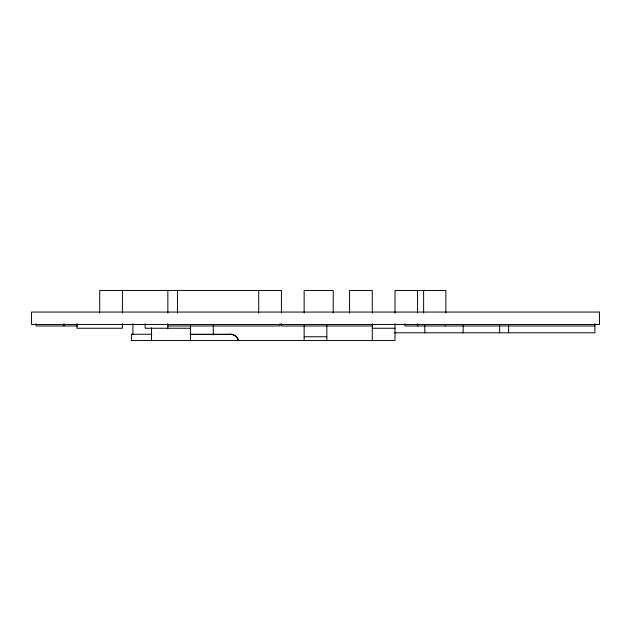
<?xml version="1.0" encoding="UTF-8"?>
<svg xmlns="http://www.w3.org/2000/svg" width="631" height="631" viewBox="0 0 631 631"><rect width="100%" height="100%" fill="white"/><g stroke="black" fill="none" stroke-linecap="round" stroke-linejoin="round"><path stroke-width="0.95" d="M230.425 334.256L228.611 334.462A8.282 8.282 0 0 1 238.471 340.551C237.587 336.946 234.148 334.249 230.425 334.256L189.892 334.256M77.487 325.982L36.093 325.982L36.093 323.711M167.846 325.982L280.022 325.982L280.022 323.711M372.29 325.982L281.426 325.982L281.426 323.711M594.907 325.982L404.968 325.982L404.968 323.711M190.562 328.254L145.13 328.254L145.13 323.711M372.29 328.254L395.006 328.254M394.596 332.797L594.907 332.797L594.907 323.711M151.882 334.256L131.422 334.256L131.422 340.551L395.006 340.551L395.006 323.711M190.562 334.462L232.247 334.462M304.142 336.749L326.858 336.749M508.586 325.533L508.586 332.797M499.649 325.533L499.649 332.797M463.154 325.533L463.154 332.797M445.865 312.952L445.865 290.449L395.006 290.449L395.006 312.952M445.399 324.129L445.399 325.982M424.813 325.533L424.813 332.797M423.622 290.449L423.622 312.952M417.722 323.711L417.722 325.982M417.556 290.449L417.556 312.952M372.29 312.952L372.29 290.449L349.574 290.449L349.574 313.047M372.29 323.711L372.29 340.551M333.207 312.913L333.231 290.449L304.142 290.449L304.142 312.952M326.858 325.588L326.858 340.551M304.142 325.588L304.142 340.551M281.426 312.952L281.426 290.449L99.698 290.449L99.698 312.952M258.71 290.449L258.71 313.047M213.278 325.588L213.278 334.943M190.562 325.533L190.562 340.551M177.461 290.449L177.461 313.047M167.846 290.449L167.846 312.952M167.846 323.711L167.846 328.254M151.479 327.781L151.479 340.551M132.889 323.853L132.889 334.659M122.414 290.449L122.414 312.952M122.414 323.711L122.414 328.254L76.982 328.254L76.982 323.711M63.976 323.711L63.976 325.982M599.45 312.061L31.55 312.061L31.55 324.523L599.45 324.523L599.45 312.061"/></g></svg>
